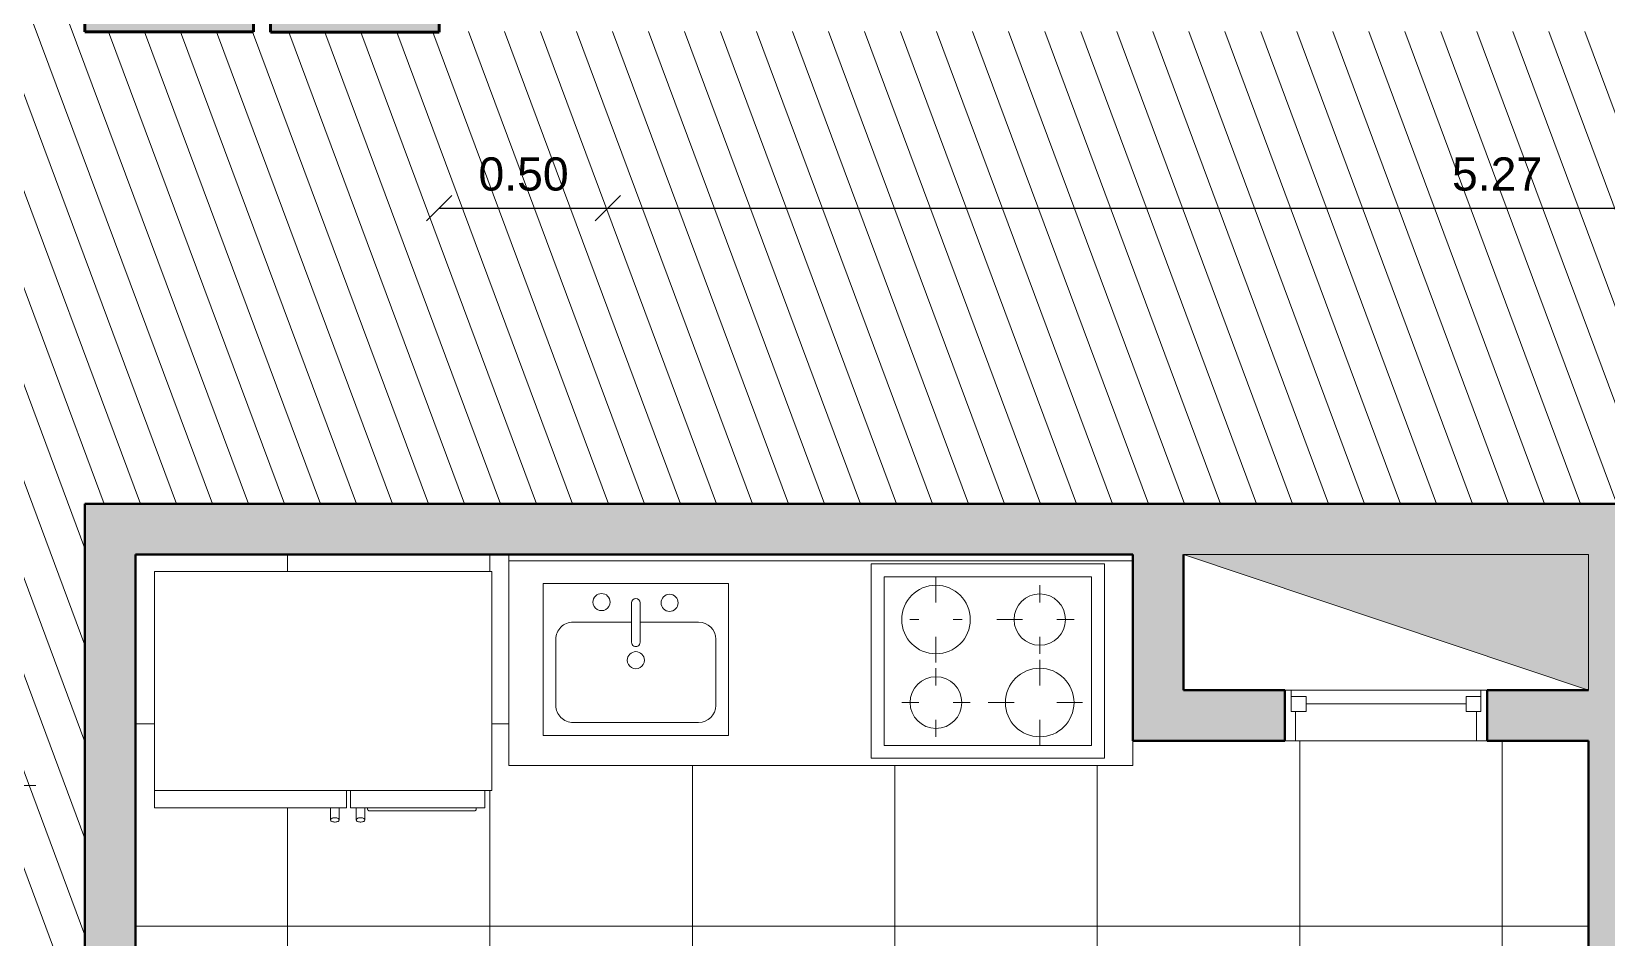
# Model space of a CAD drawing. Header units: metres. Extents: x 11 to 152, y 1 to 34.
# Drawn here: x 34.467 to 39.137, y 21.932 to 24.62 of the extents above; entities that cross this region are included whole.
import ezdxf

# ---------------------------------------------------------------- set-up
doc = ezdxf.new("R2010")
doc.units = ezdxf.units.M
for name, color, linetype, lineweight in [('A-ANNO-DIMS', 211, 'Continuous', 9), ('A-DETL-GENF-1', 7, 'Continuous', 9), ('A-DETL-THIN', 151, 'Continuous', 9), ('A-FLOR-PATT', 8, 'Continuous', 9), ('A-GLAZ', 151, 'Continuous', 9), ('A-GLAZ-1', 151, 'Continuous', 18), ('A-WALL', 113, 'Continuous', 9), ('A-WALL-1', 113, 'Continuous', 50), ('A-WALL-PATT-1', 111, 'Continuous', 9), ('G-ANNO-SYMB', 111, 'Continuous', 9), ('I-FURN', 30, 'Continuous', 9), ('P-SANR-FIXT', 6, 'Continuous', 9), ('Q-CASE', 31, 'Continuous', 9), ('Q-SPCQ', 91, 'Continuous', 9), ('S-COLS', 52, 'Continuous', 9), ('S-COLS-1', 52, 'Continuous', 100)]:
    doc.layers.add(name, color=color, linetype=linetype, lineweight=lineweight)
doc.styles.add('Arial_1', font='Arial.ttf', dxfattribs={"height": 0.098353})
doc.dimstyles.new('Cota_1_25', dxfattribs={"dimscale": 0.3048, "dimtxt": 0.1, "dimasz": 0.246063, "dimexe": 0, "dimexo": 0.0625, "dimgap": 0.164042, "dimtad": 1, "dimrnd": 0.01, "dimzin": 0, "dimdsep": 46, "dimtxsty": 'Arial_1', "dimblk1": 'OBLIQUE', "dimblk2": 'OBLIQUE', "dimsah": 1, "dimcen": 0.09, "dimazin": 0, "dimtfac": 1, "dimtdec": 4, "dimtix": 1, "dimtmove": 0, "dimatfit": 3, "dimfxl": 0, "dimfxlon": 1, "dimtvp": 1, "dimtolj": 1, "dimtzin": 0, "dimarcsym": 2})

# ---------------------------------------------------------------- blocks, each defined once
blk = doc.blocks.new('M_Concrete-Square-Column - 500 x 500mm-1435712-1 Piso')
at = {"layer": 'S-COLS'}
blk.add_hatch(color=256, dxfattribs=at).paths.add_polyline_path([(-0.25, 0.25), (-0.25, -0.25), (0.25, -0.25), (0.25, 0.25)], flags=0)
at = {"layer": 'S-COLS-1'}
for p, q in [((-0.25, 0.25), (0.25, 0.25)), ((-0.25, -0.25), (-0.25, 0.25)), ((0.25, 0.25), (0.25, -0.25)), ((0.25, -0.25), (-0.25, -0.25))]:
    blk.add_line(p, q, dxfattribs=at)
blk = doc.blocks.new('M_Fixed - 60x60-1425648-1 Piso')
at = {"layer": 'A-GLAZ-1'}
for p, q in [((-0.3, 0.088), (-0.281, 0.088)), ((-0.281, 0.088), (-0.281, 0.025)), ((-0.281, 0.069), (-0.237, 0.069)), ((-0.237, 0.069), (-0.237, 0.025)), ((-0.237, 0.047), (0.237, 0.047)), ((0.237, 0.069), (0.237, 0.025)), ((0.281, 0.069), (0.237, 0.069)), ((0.281, 0.088), (0.281, 0.025)), ((0.2989, 0.088), (0.281, 0.088)), ((-0.281, 0.025), (-0.237, 0.025)), ((-0.268, 0.025), (-0.268, -0.062)), ((0.237, 0.025), (0.281, 0.025)), ((0.268, 0.025), (0.268, -0.062)), ((-0.3, -0.062), (-0.268, -0.062)), ((0.3, -0.062), (0.268, -0.062))]:
    blk.add_line(p, q, dxfattribs=at)
blk = doc.blocks.new('M_Counter Top w Sink Hole1 - 600mm Depth 2-1568871-1 Piso')
at = {"layer": 'Q-CASE'}
for p, q in [((-1.2005, 0.625), (0.6495, 0.625)), ((-1.2005, 0.5517), (-1.2005, 0.625)), ((0.6495, 0.625), (0.6495, 0)), ((-1.2005, 0.019), (0.6495, 0.019))]:
    blk.add_line(p, q, dxfattribs=at)
blk = doc.blocks.new('somk cocina - 450 x 49-1236596-1 Piso')
at = {"layer": 'P-SANR-FIXT'}
for p, q in [((-0.2593, 0.2227), (0.2907, 0.2227)), ((-0.2593, -0.2273), (-0.2593, 0.2227)), ((0.2907, 0.2227), (0.2907, -0.2273)), ((-0.1704, 0.1846), (0.2018, 0.1846)), ((-0.2212, -0.0622), (-0.2212, 0.1338)), ((0.2526, 0.1338), (0.2526, -0.0622)), ((0.003, -0.1702), (0.003, -0.0531)), ((0.0284, -0.1702), (0.0284, -0.0531)), ((0.003, -0.113), (-0.1704, -0.113)), ((0.2018, -0.113), (0.0284, -0.113)), ((0.2907, -0.2273), (-0.2593, -0.2273))]:
    blk.add_line(p, q, dxfattribs=at)
for centre, radius, start, end in [((-0.1704, 0.1338), 0.0508, 90, 180), ((0.2018, 0.1338), 0.0508, 360, 90), ((0.0157, 0), 0.0254, 360, 180), ((0.0157, 0), 0.0254, 180, 0), ((0.0157, -0.0531), 0.0127, 360, 180), ((-0.1704, -0.0622), 0.0508, 180, 270), ((0.2018, -0.0622), 0.0508, 270, 0), ((-0.0843, -0.1702), 0.0254, 0, 180), ((-0.0843, -0.1702), 0.0254, 180, 0), ((0.0157, -0.1702), 0.0127, 180, 0), ((0.1173, -0.1723), 0.0254, 360, 180), ((0.1173, -0.1723), 0.0254, 180, 0)]:
    blk.add_arc(centre, radius, start, end, dxfattribs=at)
blk = doc.blocks.new('Res-Appliance_Refrig-Dbl-Door - 36_ Wide-1421042-1 Piso')
at = {"layer": 'Q-SPCQ'}
for p, q in [((-0.4827, 0.0003), (-0.0848, 0.0003)), ((-0.4827, 0.0003), (-0.4827, -0.0505)), ((-0.4572, 0.0003), (-0.4572, 0.0036)), ((-0.1409, 0.0095), (-0.4513, 0.0095)), ((-0.135, 0.0036), (-0.135, 0.0003)), ((-0.127, 0.0315), (-0.127, 0.0362)), ((-0.127, 0.0362), (-0.127, 0.0315)), ((-0.1268, 0.035), (-0.127, 0.0362)), ((-0.127, 0.0003), (-0.127, 0.0176)), ((-0.127, 0.0176), (-0.127, 0.0003)), ((-0.1016, 0.0362), (-0.1018, 0.035)), ((-0.1016, 0.0362), (-0.1016, 0.0315)), ((-0.1016, 0.0315), (-0.1016, 0.0362)), ((-0.1016, 0.0176), (-0.1016, 0.0003)), ((-0.1016, 0.0003), (-0.1016, 0.0176)), ((-0.0848, 0.0003), (-0.0848, -0.0505)), ((-0.073, 0.0003), (0.4968, 0.0003)), ((-0.073, 0.0003), (-0.073, -0.0505)), ((-0.0508, 0.0315), (-0.0508, 0.0362)), ((-0.0508, 0.0362), (-0.0508, 0.0315)), ((-0.0506, 0.035), (-0.0508, 0.0362)), ((-0.0508, 0.0003), (-0.0508, 0.0176)), ((-0.0508, 0.0176), (-0.0508, 0.0003)), ((-0.0254, 0.0362), (-0.0256, 0.035)), ((-0.0254, 0.0362), (-0.0254, 0.0315)), ((-0.0254, 0.0315), (-0.0254, 0.0362)), ((-0.0254, 0.0176), (-0.0254, 0.0003)), ((-0.0254, 0.0003), (-0.0254, 0.0176)), ((0.4968, -0.0505), (0.4968, 0.0003)), ((0.4968, -0.0505), (-0.5032, -0.0505)), ((-0.5032, -0.0505), (-0.5032, -0.7)), ((0.4968, -0.7), (0.4968, -0.0505)), ((-0.5032, -0.7), (0.4968, -0.7))]:
    blk.add_line(p, q, dxfattribs=at)
at = {"layer": 'Q-SPCQ', "flags": 128}
for points in [[(-0.1016, 0.0362), (-0.1018, 0.0373), (-0.1025, 0.0385), (-0.1035, 0.0395), (-0.1049, 0.0405), (-0.1066, 0.0412), (-0.1086, 0.0419), (-0.1108, 0.0423), (-0.1131, 0.0425), (-0.1155, 0.0425), (-0.1178, 0.0423), (-0.12, 0.0419), (-0.122, 0.0412), (-0.1237, 0.0405), (-0.1251, 0.0395), (-0.1261, 0.0385), (-0.1268, 0.0373), (-0.127, 0.0362)], [(-0.127, 0.0362), (-0.1268, 0.0373), (-0.1261, 0.0385), (-0.1251, 0.0395)], [(-0.127, 0.0362), (-0.127, 0.0314), (-0.127, 0.0176), (-0.127, 0.0003)], [(-0.127, 0.0362), (-0.1268, 0.035), (-0.1261, 0.0339), (-0.1251, 0.0328), (-0.1237, 0.0319), (-0.122, 0.0311), (-0.12, 0.0305), (-0.1178, 0.0301), (-0.1155, 0.0299), (-0.1131, 0.0299), (-0.1108, 0.0301), (-0.1086, 0.0305), (-0.1066, 0.0311), (-0.1049, 0.0319), (-0.1035, 0.0328), (-0.1025, 0.0339), (-0.1018, 0.035), (-0.1016, 0.0362)], [(-0.127, 0.0003), (-0.127, 0.0176), (-0.127, 0.0314), (-0.127, 0.0362)], [(-0.1108, 0.0423), (-0.1086, 0.0419), (-0.1066, 0.0412), (-0.1049, 0.0405)], [(-0.1035, 0.0395), (-0.1025, 0.0385), (-0.1018, 0.0373), (-0.1016, 0.0362)], [(-0.1016, 0.0003), (-0.1016, 0.0176), (-0.1016, 0.0314), (-0.1016, 0.0362)], [(-0.1016, 0.0362), (-0.1016, 0.0314), (-0.1016, 0.0176), (-0.1016, 0.0003)], [(-0.0254, 0.0362), (-0.0256, 0.0373), (-0.0263, 0.0385), (-0.0273, 0.0395), (-0.0287, 0.0405), (-0.0304, 0.0412), (-0.0324, 0.0419), (-0.0346, 0.0423), (-0.0369, 0.0425), (-0.0393, 0.0425), (-0.0416, 0.0423), (-0.0438, 0.0419), (-0.0458, 0.0412), (-0.0475, 0.0405), (-0.0489, 0.0395), (-0.0499, 0.0385), (-0.0506, 0.0373), (-0.0508, 0.0362)], [(-0.0508, 0.0362), (-0.0506, 0.0373), (-0.0499, 0.0385), (-0.0489, 0.0395)], [(-0.0508, 0.0362), (-0.0508, 0.0314), (-0.0508, 0.0176), (-0.0508, 0.0003)], [(-0.0508, 0.0362), (-0.0506, 0.035), (-0.0499, 0.0339), (-0.0489, 0.0328), (-0.0475, 0.0319), (-0.0458, 0.0311), (-0.0438, 0.0305), (-0.0416, 0.0301), (-0.0393, 0.0299), (-0.0369, 0.0299), (-0.0346, 0.0301), (-0.0324, 0.0305), (-0.0304, 0.0311), (-0.0287, 0.0319), (-0.0273, 0.0328), (-0.0263, 0.0339), (-0.0256, 0.035), (-0.0254, 0.0362)], [(-0.0508, 0.0003), (-0.0508, 0.0176), (-0.0508, 0.0314), (-0.0508, 0.0362)], [(-0.0346, 0.0423), (-0.0324, 0.0419), (-0.0304, 0.0412), (-0.0287, 0.0405)], [(-0.0273, 0.0395), (-0.0263, 0.0385), (-0.0256, 0.0373), (-0.0254, 0.0362)], [(-0.0254, 0.0003), (-0.0254, 0.0176), (-0.0254, 0.0314), (-0.0254, 0.0362)], [(-0.0254, 0.0362), (-0.0254, 0.0314), (-0.0254, 0.0176), (-0.0254, 0.0003)]]:
    blk.add_lwpolyline(points, dxfattribs=at)
at = {"layer": 'Q-SPCQ'}
for points, knots in [([(-0.4572, 0.0036), (-0.4572, 0.0041), (-0.4571, 0.0049), (-0.4568, 0.0059), (-0.4564, 0.0066), (-0.4561, 0.0071), (-0.4557, 0.0075), (-0.4554, 0.0079), (-0.4549, 0.0083), (-0.4544, 0.0087), (-0.4539, 0.0089), (-0.4534, 0.0091), (-0.4526, 0.0094), (-0.4518, 0.0095), (-0.4513, 0.0095)], [0, 0, 0, 0, 0.166667, 0.25, 0.333333, 0.416667, 0.458333, 0.5, 0.583333, 0.666667, 0.708333, 0.75, 0.833333, 1, 1, 1, 1]), ([(-0.1409, 0.0095), (-0.1404, 0.0095), (-0.1396, 0.0094), (-0.1386, 0.0091), (-0.1381, 0.0088), (-0.1376, 0.0085), (-0.1372, 0.0082), (-0.1368, 0.0079), (-0.1365, 0.0075), (-0.1361, 0.0071), (-0.1358, 0.0066), (-0.1354, 0.0059), (-0.1351, 0.0049), (-0.135, 0.0041), (-0.135, 0.0036)], [-1, -1, -1, -1, -0.833333, -0.75, -0.666667, -0.625, -0.583333, -0.5, -0.458333, -0.416667, -0.333333, -0.25, -0.166667, 0, 0, 0, 0])]:
    blk.add_open_spline(points, degree=3, knots=knots, dxfattribs=at)
blk = doc.blocks.new('estufa Top-4 Unit 2 - 915 x 500mm-1236595-1 Piso')
at = {"layer": 'Q-SPCQ'}
for p, q in [((0.3456, 0.2881), (-0.3456, 0.2881)), ((-0.3456, 0.2881), (-0.3456, -0.2881)), ((0.3456, -0.2881), (0.3456, 0.2881)), ((0.3075, 0.25), (-0.3075, 0.25)), ((-0.3075, 0.25), (-0.3075, -0.25)), ((-0.15375, 0.1738), (-0.15375, 0.25)), ((0.3075, -0.25), (0.3075, 0.25)), ((0.15375, 0.1738), (0.15375, 0.2246)), ((-0.20455, 0.123), (-0.2313, 0.123)), ((-0.10295, 0.123), (-0.0762, 0.123)), ((0.10295, 0.123), (0.02675, 0.123)), ((0.20455, 0.123), (0.25535, 0.123)), ((-0.15375, 0.0722), (-0.15375, -0.00415)), ((0.15375, 0.0722), (0.15375, 0.0214)), ((0.15375, -0.0722), (0.15375, 0.004)), ((-0.15375, -0.0722), (-0.15375, -0.0214)), ((-0.20455, -0.123), (-0.25535, -0.123)), ((-0.10295, -0.123), (-0.05215, -0.123)), ((0.07755, -0.123), (0.00135, -0.123)), ((0.20455, -0.123), (0.28075, -0.123)), ((-0.15375, -0.1738), (-0.15375, -0.2246)), ((0.15375, -0.1738), (0.15375, -0.25)), ((-0.3075, -0.25), (0.3075, -0.25)), ((-0.3456, -0.2881), (0.3456, -0.2881))]:
    blk.add_line(p, q, dxfattribs=at)
for centre, radius, start, end in [((-0.15375, 0.123), 0.1016, 360, 180), ((0.15375, 0.123), 0.0762, 90, 270), ((0.15375, 0.123), 0.0762, 360, 180), ((0.15375, 0.123), 0.0762, 270, 90), ((-0.15375, 0.123), 0.1016, 180, 360), ((0.15375, 0.123), 0.0762, 180, 360), ((-0.15375, -0.123), 0.07659, 0, 180), ((-0.15375, -0.123), 0.07659, 360, 180), ((0.15375, -0.123), 0.1016, 360, 180), ((0.15375, -0.123), 0.1016, 360, 180), ((-0.15375, -0.123), 0.07659, 180, 0), ((-0.15375, -0.123), 0.07659, 180, 360), ((0.15375, -0.123), 0.1016, 180, 0), ((0.15375, -0.123), 0.1016, 180, 360)]:
    blk.add_arc(centre, radius, start, end, dxfattribs=at)
blk = doc.blocks.new('mesa20 - mesa001-1819776-1 Piso')
at = {"layer": 'I-FURN'}
h = blk.add_hatch(dxfattribs=at)
h.set_pattern_fill('FP_33', color=256, style=0, pattern_type=2)
h.set_pattern_definition([(313.895, (-9.712, 7.87), (0.05404587, 0.05200042), [])])
h.paths.add_polyline_path([(-2.1197, 23.2014), (-2.1193, 23.2018), (-2.1033, 24.0357), (-2.6393, 24.5927), (-3.0644, 24.1833), (-2.2722, 23.3599)], flags=0)
for p, q in [((-2.6393, 24.5927), (-3.0646, 24.1835)), ((-2.1033, 24.0357), (-2.6393, 24.5927)), ((-3.0646, 24.1835), (-2.1197, 23.2014)), ((-2.1193, 23.2018), (-2.1033, 24.0357))]:
    blk.add_line(p, q, dxfattribs=at)
blk = doc.blocks.new('_Oblique')
at = {"color": 0, "linetype": 'ByBlock', "lineweight": -2}
blk.add_line((-0.5, -0.5), (0.5, 0.5), dxfattribs=at)
blk = doc.blocks.new('DIMBLOCK31-1 Piso')
at = {"layer": 'A-ANNO-DIMS', "color": 0, "lineweight": -2, "transparency": 16777216}
blk.add_line((35.6751, 24.0969), (36.1751, 24.0969), dxfattribs=at)
at = {"layer": 'Defpoints', "color": 0, "transparency": 16777216}
for p in [(35.6751, 24.0969), (36.1751, 24.0969), (36.1751, 24.0969)]:
    blk.add_point(p, dxfattribs=at)
at = {"layer": 'A-ANNO-DIMS', "color": 0, "lineweight": -2, "transparency": 16777216, "xscale": 0.075, "yscale": 0.075, "zscale": 0.075, "rotation": 180}
blk.add_blockref('_Oblique', (35.6751, 24.0969), dxfattribs=at)
at = {"layer": 'A-ANNO-DIMS', "color": 0, "lineweight": -2, "transparency": 16777216, "xscale": 0.075, "yscale": 0.075, "zscale": 0.075}
blk.add_blockref('_Oblique', (36.1751, 24.0969), dxfattribs=at)
at = {"layer": 'A-ANNO-DIMS', "color": 0, "transparency": 16777216, "insert": (35.9251, 24.1971), "char_height": 0.09835, "attachment_point": 5, "style": 'Arial_1'}
blk.add_mtext('\\A1;0.50', dxfattribs=at)
blk = doc.blocks.new('DIMBLOCK32-1 Piso')
at = {"layer": 'A-ANNO-DIMS', "color": 0, "lineweight": -2, "transparency": 16777216}
blk.add_line((36.1751, 24.0969), (41.4451, 24.0969), dxfattribs=at)
at = {"layer": 'Defpoints', "color": 0, "transparency": 16777216}
for p in [(36.1751, 24.0969), (41.4451, 24.0969), (41.4451, 24.0969)]:
    blk.add_point(p, dxfattribs=at)
at = {"layer": 'A-ANNO-DIMS', "color": 0, "lineweight": -2, "transparency": 16777216, "xscale": 0.075, "yscale": 0.075, "zscale": 0.075, "rotation": 180}
blk.add_blockref('_Oblique', (36.1751, 24.0969), dxfattribs=at)
at = {"layer": 'A-ANNO-DIMS', "color": 0, "lineweight": -2, "transparency": 16777216, "xscale": 0.075, "yscale": 0.075, "zscale": 0.075}
blk.add_blockref('_Oblique', (41.4451, 24.0969), dxfattribs=at)
at = {"layer": 'A-ANNO-DIMS', "color": 0, "transparency": 16777216, "insert": (38.8101, 24.1971), "char_height": 0.09835, "attachment_point": 5, "style": 'Arial_1'}
blk.add_mtext('\\A1;5.27', dxfattribs=at)

msp = doc.modelspace()

# ---------------------------------------------------------------- hatches: boundary and pattern name
at = {"layer": 'A-DETL-GENF-1'}
msp.add_hatch(color=256, dxfattribs=at).paths.add_polyline_path([(39.081, 22.6687), (39.081, 23.07), (37.8809, 23.07), (38.2541, 22.9452)], flags=0)
at = {"layer": 'A-FLOR-PATT'}
h = msp.add_hatch(dxfattribs=at)
h.set_pattern_fill('FP_25', color=256, style=0, pattern_type=2)
h.set_pattern_definition([(110.423, (23.491, 7.711), (-0.0937142, -0.03489483), [])])
h.paths.add_polyline_path([(22.1124, 14.6339), (27.5622, 20.2979), (33.1557, 14.9156), (34.6251, 15.4682), (34.6251, 23.22), (44.0702, 23.22), (44.0702, 24.62), (35.6751, 24.62), (35.6751, 24.6181), (35.1751, 24.6181), (35.1751, 25.1181), (35.125, 25.1181), (35.125, 24.6195), (34.625, 24.6195), (34.625, 24.9681), (32.0517, 24.9681), (32.0517, 25.0626), (31.9294, 25.0168), (30.6445, 28.4473), (29.8313, 28.0712), (29.7826, 27.8738), (29.6772, 28.1017), (29.63, 28.0836), (29.6007, 27.9646), (28.7874, 27.5884), (28.7874, 27.5898), (28.7841, 27.5869), (28.7876, 27.5882), (29.8838, 24.6442), (29.8795, 24.6426), (29.9022, 24.6426), (29.949, 24.6311), (29.9917, 24.6087), (30.0278, 24.5767), (30.0552, 24.537), (30.0723, 24.4919), (30.0781, 24.4441), (30.0723, 24.3962), (30.0552, 24.3511), (30.0278, 24.3115), (29.9917, 24.2795), (29.949, 24.2571), (29.9022, 24.2455), (29.854, 24.2455), (29.8072, 24.2571), (29.7645, 24.2795), (29.7284, 24.3115), (29.701, 24.3511), (29.6953, 24.3629), (27.9068, 23.697), (27.9621, 23.5493), (27.8216, 23.4967), (27.8774, 23.3477), (26.2021, 21.6066), (26.5623, 21.2599), (26.2157, 20.8996), (25.8554, 21.2463), (25.8207, 21.2103), (26.181, 20.8636), (25.8343, 20.5033), (25.7475, 20.5869), (21.0255, 15.6798), (22.1123, 14.634)], flags=0)
h.paths.add_polyline_path([(29.683, 24.4036), (29.6801, 24.427), (29.6809, 24.4106)], flags=0)
h.paths.add_polyline_path([(29.679, 24.4521), (29.6809, 24.4708), (29.6787, 24.4604)], flags=0)
h.paths.add_polyline_path([(29.687, 24.5001), (29.6953, 24.5223), (29.6889, 24.5092)], flags=0)
h.paths.add_polyline_path([(29.7063, 24.5448), (29.7205, 24.5653), (29.7108, 24.554)], flags=0)
h.paths.add_polyline_path([(29.7359, 24.5834), (29.7471, 24.5933), (29.7431, 24.5919)], flags=0)
h.paths.add_polyline_path([(26.7139, 26.8818), (26.6461, 27.0599), (26.6541, 27.0338), (26.7128, 26.8848)], flags=0)
h.paths.add_polyline_path([(26.6198, 27.1456), (26.5985, 27.2239), (26.6061, 27.19)], flags=0)
h.paths.add_polyline_path([(26.5806, 27.304), (26.5653, 27.3845), (26.5704, 27.3494), (26.5762, 27.3237)], flags=0)
h.paths.add_polyline_path([(26.5537, 27.4648), (26.5447, 27.5467), (26.547, 27.5111), (26.5534, 27.4671)], flags=0)
h.paths.add_polyline_path([(28.647, 27.5358), (28.6511, 27.5373), (28.6355, 27.5373)], flags=0)
h.paths.add_polyline_path([(28.6209, 27.5393), (28.5888, 27.5472), (28.6049, 27.5414)], flags=0)
h.paths.add_polyline_path([(28.5773, 27.5513), (28.5442, 27.5687), (28.5649, 27.5558)], flags=0)
h.paths.add_polyline_path([(28.5374, 27.5729), (28.5032, 27.6033), (28.4749, 27.6454), (28.4586, 27.6887), (28.453, 27.7366), (28.459, 27.7844), (28.4763, 27.8295), (28.5039, 27.8691), (28.5429, 27.9024), (28.5832, 27.9232), (28.5817, 27.9228), (28.5383, 27.9), (28.5031, 27.8691), (28.4748, 27.8277), (28.4579, 27.7818), (28.4522, 27.7364), (28.4591, 27.6852), (28.4768, 27.6403), (28.4984, 27.6079), (28.5289, 27.5783)], flags=0)
h.paths.add_polyline_path([(28.8103, 27.6144), (28.8154, 27.6202), (28.8154, 27.6218)], flags=0)
h.paths.add_polyline_path([(26.5393, 27.6271), (26.5366, 27.7101), (26.5362, 27.6741), (26.5389, 27.6333)], flags=0)
h.paths.add_polyline_path([(28.8339, 27.6533), (28.8361, 27.6571), (28.8353, 27.6568)], flags=0)
h.paths.add_polyline_path([(28.8481, 27.6963), (28.8485, 27.6976), (28.8485, 27.6996)], flags=0)
h.paths.add_polyline_path([(26.5375, 27.79), (26.5408, 27.8697), (26.538, 27.8375), (26.5376, 27.8001)], flags=0)
h.paths.add_polyline_path([(26.5481, 27.9524), (26.5584, 28.0365), (26.5523, 28.0002), (26.5494, 27.9665)], flags=0)
h.paths.add_polyline_path([(26.5712, 28.1135), (26.5882, 28.1975), (26.5792, 28.1614), (26.5743, 28.1316)], flags=0)
h.paths.add_polyline_path([(26.6066, 28.2722), (26.6303, 28.3558), (26.6185, 28.32), (26.6103, 28.2872)], flags=0)
h.paths.add_polyline_path([(26.6541, 28.4276), (26.6846, 28.5105), (26.6698, 28.4751), (26.6559, 28.4331)], flags=0)
h.paths.add_polyline_path([(30.6356, 28.4711), (30.6103, 28.5387), (30.578, 28.6092), (30.6103, 28.5318)], flags=0)
h.paths.add_polyline_path([(26.7133, 28.5789), (26.7508, 28.6605), (26.7308, 28.6206), (26.7247, 28.6061)], flags=0)
h.paths.add_polyline_path([(30.7438, 28.607), (30.7387, 28.6205), (30.7379, 28.6201)], flags=0)
h.paths.add_polyline_path([(30.5678, 28.6316), (30.5424, 28.6872), (30.5048, 28.755), (30.5424, 28.6814)], flags=0)
h.paths.add_polyline_path([(26.7839, 28.7252), (26.824, 28.7979), (26.8028, 28.7619)], flags=0)
h.paths.add_polyline_path([(30.6731, 28.7598), (30.6663, 28.7744), (30.6654, 28.7739)], flags=0)
h.paths.add_polyline_path([(30.4927, 28.7768), (30.4631, 28.8301), (30.4205, 28.8946), (30.4851, 28.7891)], flags=0)
h.paths.add_polyline_path([(26.8655, 28.8655), (26.9169, 28.9431), (26.8914, 28.9076)], flags=0)
h.paths.add_polyline_path([(30.5913, 28.907), (30.5825, 28.9224), (30.5816, 28.9219)], flags=0)
h.paths.add_polyline_path([(30.4066, 28.9158), (30.3731, 28.9665), (30.3258, 29.0273), (30.3731, 28.962)], flags=0)
h.paths.add_polyline_path([(26.7254, 28.9257), (26.7698, 28.9932), (26.736, 28.9438)], flags=0)
h.paths.add_polyline_path([(26.9576, 28.9991), (27.0159, 29.074), (26.9891, 29.0425)], flags=0)
h.paths.add_polyline_path([(30.4987, 29.0476), (30.4851, 29.0673), (30.487, 29.0631), (30.4984, 29.048)], flags=0)
h.paths.add_polyline_path([(30.3099, 29.0478), (30.2729, 29.0955), (30.2213, 29.1522), (30.3001, 29.0594)], flags=0)
h.paths.add_polyline_path([(26.8193, 29.0654), (26.8687, 29.1296), (26.8321, 29.0841)], flags=0)
h.paths.add_polyline_path([(27.0596, 29.1252), (27.1248, 29.1968), (27.0951, 29.1669), (27.0658, 29.1325)], flags=0)
h.paths.add_polyline_path([(30.2033, 29.172), (30.163, 29.2163), (30.1312, 29.2447), (30.1811, 29.1944)], flags=0)
h.paths.add_polyline_path([(30.3959, 29.181), (30.3731, 29.2084), (30.382, 29.1969)], flags=0)
h.paths.add_polyline_path([(26.9234, 29.1978), (26.9702, 29.2506), (26.9335, 29.2105)], flags=0)
h.paths.add_polyline_path([(27.1709, 29.2431), (27.2347, 29.3037), (27.2103, 29.2827), (27.1784, 29.2506)], flags=0)
h.paths.add_polyline_path([(30.0873, 29.2876), (30.0441, 29.3284), (30.009, 29.3553), (30.0539, 29.3165)], flags=0)
h.paths.add_polyline_path([(30.2835, 29.3065), (30.2684, 29.3231), (30.2258, 29.3632), (30.2729, 29.317)], flags=0)
h.paths.add_polyline_path([(27.037, 29.3222), (27.0954, 29.3786), (27.0546, 29.341)], flags=0)
h.paths.add_polyline_path([(27.291, 29.3521), (27.3696, 29.4153), (27.3341, 29.3893)], flags=0)
h.paths.add_polyline_path([(29.9628, 29.394), (29.9169, 29.431), (29.8732, 29.46), (29.9191, 29.4262)], flags=0)
h.paths.add_polyline_path([(30.1622, 29.4232), (30.1446, 29.4397), (30.1003, 29.4756), (30.1435, 29.439)], flags=0)
h.paths.add_polyline_path([(27.1595, 29.4377), (27.222, 29.4898), (27.1796, 29.4563)], flags=0)
h.paths.add_polyline_path([(27.419, 29.4516), (27.5039, 29.5098), (27.4658, 29.486)], flags=0)
h.paths.add_polyline_path([(29.8303, 29.4904), (29.7774, 29.5261), (29.7286, 29.5539), (29.7822, 29.5204)], flags=0)
h.paths.add_polyline_path([(30.0325, 29.5306), (30.0125, 29.5468), (29.9729, 29.5739), (30.0113, 29.546)], flags=0)
h.paths.add_polyline_path([(27.5542, 29.541), (27.6452, 29.5935), (27.6045, 29.5723)], flags=0)
h.paths.add_polyline_path([(27.2902, 29.5438), (27.3564, 29.5912), (27.313, 29.5618)], flags=0)
h.paths.add_polyline_path([(29.6906, 29.5763), (29.6296, 29.6105), (29.5759, 29.6362), (29.6407, 29.6024)], flags=0)
h.paths.add_polyline_path([(27.6958, 29.6198), (27.7926, 29.666), (27.7495, 29.6477), (27.7105, 29.6274)], flags=0)
h.paths.add_polyline_path([(29.8952, 29.628), (29.8727, 29.6436), (29.8414, 29.6614), (29.8714, 29.6428)], flags=0)
h.paths.add_polyline_path([(27.4284, 29.6399), (27.4981, 29.6824), (27.4538, 29.6571)], flags=0)
h.paths.add_polyline_path([(29.5447, 29.6512), (29.4934, 29.6758), (29.4255, 29.7021), (29.4934, 29.6731)], flags=0)
h.paths.add_polyline_path([(27.843, 29.6874), (27.9452, 29.7269), (27.8998, 29.7116), (27.8458, 29.6886)], flags=0)
h.paths.add_polyline_path([(29.3934, 29.7145), (29.3411, 29.7348), (29.2722, 29.7556), (29.3753, 29.7207)], flags=0)
h.paths.add_polyline_path([(29.751, 29.715), (29.726, 29.7297), (29.7028, 29.7402), (29.7246, 29.7288)], flags=0)
h.paths.add_polyline_path([(27.5735, 29.7255), (27.6461, 29.7628), (27.5983, 29.7397)], flags=0)
h.paths.add_polyline_path([(27.995, 29.7437), (28.102, 29.7757), (28.0493, 29.7619), (28.0038, 29.7466)], flags=0)
h.paths.add_polyline_path([(29.2376, 29.766), (29.1846, 29.782), (29.1153, 29.7971), (29.1846, 29.7795)], flags=0)
h.paths.add_polyline_path([(28.1509, 29.7881), (28.2507, 29.8103), (28.2131, 29.8038), (28.1652, 29.7917)], flags=0)
h.paths.add_polyline_path([(29.6007, 29.7911), (29.5733, 29.8045), (29.558, 29.8096), (29.5718, 29.8036)], flags=0)
h.paths.add_polyline_path([(27.7244, 29.8001), (27.7996, 29.832), (27.755, 29.8147)], flags=0)
h.paths.add_polyline_path([(29.0783, 29.8052), (29.025, 29.8169), (28.9558, 29.8265), (29.0725, 29.8063)], flags=0)
h.paths.add_polyline_path([(28.3097, 29.8204), (28.4247, 29.8363), (28.3741, 29.8315), (28.3293, 29.8238)], flags=0)
h.paths.add_polyline_path([(28.9163, 29.832), (28.8632, 29.8394), (28.8285, 29.8404), (28.8899, 29.8345)], flags=0)
h.paths.add_polyline_path([(28.4705, 29.8406), (28.5885, 29.8476), (28.5368, 29.8468), (28.4762, 29.8411)], flags=0)
h.paths.add_polyline_path([(28.7527, 29.8462), (28.7001, 29.8494), (28.6618, 29.8478), (28.7197, 29.8468)], flags=0)
h.paths.add_polyline_path([(29.4453, 29.8558), (29.4154, 29.8677), (29.3753, 29.8802), (29.4138, 29.8667)], flags=0)
h.paths.add_polyline_path([(27.8805, 29.8633), (27.9579, 29.8895), (27.8998, 29.8708)], flags=0)
h.paths.add_polyline_path([(29.2854, 29.9087), (29.253, 29.9189), (29.2066, 29.9299), (29.253, 29.9174)], flags=0)
h.paths.add_polyline_path([(28.0409, 29.9147), (28.12, 29.9352), (28.0763, 29.9255), (28.0547, 29.9189)], flags=0)
h.paths.add_polyline_path([(29.1221, 29.9497), (29.0877, 29.9578), (29.0419, 29.965), (29.0947, 29.9549)], flags=0)
h.paths.add_polyline_path([(28.2046, 29.9541), (28.2556, 29.9644), (28.2422, 29.9625), (28.2131, 29.956)], flags=0)
h.paths.add_polyline_path([(28.9562, 29.9784), (28.9197, 29.9841), (28.875, 29.9877), (28.9337, 29.981)], flags=0)
h.paths.add_polyline_path([(28.3708, 29.9812), (28.4446, 29.9893), (28.4105, 29.987), (28.3741, 29.9817)], flags=0)
h.paths.add_polyline_path([(28.7886, 29.9947), (28.7502, 29.9978), (28.7069, 29.9981), (28.7711, 29.9954)], flags=0)
h.paths.add_polyline_path([(28.5385, 29.9959), (28.606, 29.9986), (28.5802, 29.9988)], flags=0)
h = msp.add_hatch(dxfattribs=at)
h.set_pattern_fill('FP_3', color=256, style=0, pattern_type=2)
h.set_pattern_definition([(90, (17.825, 11.168), (-0.6, 4e-17), []), (180, (17.825, 11.168), (-7e-17, -0.6), [])])
h.paths.add_polyline_path([(37.1443, 18.6182), (37.7309, 18.6182), (37.7309, 21.6183), (38.2309, 21.6182), (38.2309, 21.0182), (39.081, 21.0182), (39.081, 22.5183), (37.7309, 22.5183), (37.7309, 22.445), (35.881, 22.445), (35.881, 23.07), (34.7751, 23.07), (34.7751, 21.3181), (35.6752, 21.3181), (35.6752, 20.2181), (34.7754, 20.2181), (34.7751, 20.1283), (34.7254, 20.1283), (34.7254, 20.1133), (34.6904, 20.1133), (34.6904, 20.1283), (34.6254, 20.1283), (34.6254, 19.2083), (34.6904, 19.2083), (34.6904, 19.2233), (34.7254, 19.2233), (34.7254, 19.2083), (34.7754, 19.2083), (34.7751, 18.6182), (36.0344, 18.6182)], flags=0)
h.paths.add_polyline_path([(37.1113, 19.9453), (37.1113, 19.9453), (37.1113, 19.9338)], flags=0)
h.paths.add_polyline_path([(37.502, 19.9338), (37.502, 19.9453), (37.479, 19.9453), (37.474, 19.9653), (37.4561, 19.9338), (37.1343, 19.9338), (37.1163, 19.9653), (37.1113, 19.9453), (37.0884, 19.9453), (37.0884, 20.0258), (37.0654, 20.0487), (37.0654, 20.3183), (36.5752, 20.3183), (36.5752, 20.923), (37.0654, 20.923), (37.0654, 21.1972), (37.0884, 21.2202), (37.0884, 21.3006), (37.1113, 21.3006), (37.1163, 21.2807), (37.1343, 21.3121), (37.4561, 21.3121), (37.474, 21.2806), (37.479, 21.3006), (37.502, 21.3006), (37.502, 21.2202), (37.525, 21.1972), (37.525, 20.923), (37.7309, 20.923), (37.7309, 20.3184), (37.525, 20.3183), (37.525, 20.0487), (37.502, 20.0258), (37.502, 19.9453)], flags=0)
h.paths.add_polyline_path([(37.0884, 19.9338), (37.0884, 19.9338), (37.0884, 19.9338)], flags=0)
h.paths.add_polyline_path([(38.809, 21.0691), (38.3199, 21.0691), (38.3199, 21.7775), (39.0057, 21.7775), (39.0057, 21.0691), (38.9791, 21.0691)], flags=0)
h.paths.add_polyline_path([(35.4409, 22.2775), (35.4386, 22.2777), (35.4355, 22.2807), (35.432, 22.2799), (35.4315, 22.2815), (35.4313, 22.2829), (35.4302, 22.2815), (35.4294, 22.2965), (35.4294, 22.3197), (35.4126, 22.3197), (35.4126, 22.3705), (35.4008, 22.3705), (35.4008, 22.3197), (35.3784, 22.3197), (35.3777, 22.2815), (35.3764, 22.2815), (35.3759, 22.2799), (35.3715, 22.2781), (35.3634, 22.2776), (35.3624, 22.2777), (35.3593, 22.2807), (35.3558, 22.2799), (35.3553, 22.2815), (35.3551, 22.2829), (35.354, 22.2815), (35.3532, 22.2965), (35.3532, 22.3197), (34.831, 22.3197), (34.831, 23.02), (35.831, 23.02), (35.831, 22.3705), (35.8105, 22.3705), (35.8105, 22.3197), (35.785, 22.3197), (35.7842, 22.3134), (35.782, 22.3112), (35.7791, 22.3104), (35.4657, 22.3112), (35.4636, 22.3134), (35.4628, 22.3163), (35.4628, 22.3197), (35.4546, 22.3197), (35.4539, 22.2815), (35.4526, 22.2815), (35.4521, 22.2799), (35.4477, 22.2781), (35.4421, 22.2775)], flags=0)
at = {"layer": 'A-WALL-PATT-1'}
for points in [[(34.6251, 21.3181), (34.7751, 21.3181), (34.7751, 23.22), (34.6251, 23.22), (34.6251, 22.5062)], [(37.8809, 22.5183), (37.8809, 23.07), (37.7309, 23.07), (37.7309, 22.5183)], [(39.156, 18.7682), (39.231, 18.7682), (39.231, 23.07), (39.081, 23.07), (39.081, 18.7682)]]:
    msp.add_hatch(color=256, dxfattribs=at).paths.add_polyline_path(points, flags=0)
h = msp.add_hatch(color=256, dxfattribs=at)
h.paths.add_polyline_path([(44.7449, 23.07), (44.7449, 23.22), (44.7202, 23.22), (44.7202, 23.07)], flags=0)
h.paths.add_polyline_path([(44.2202, 23.07), (44.2202, 23.22), (42.125, 23.22), (42.125, 23.07), (43.8034, 23.07)], flags=0)
h.paths.add_polyline_path([(40.975, 23.07), (41.125, 23.07), (41.125, 23.22), (34.7751, 23.22), (34.7751, 23.07), (40.4738, 23.07)], flags=0)
h = msp.add_hatch(color=256, dxfattribs=at)
h.paths.add_polyline_path([(39.081, 22.5183), (39.081, 22.6683), (38.781, 22.6683), (38.781, 22.5183)], flags=0)
h.paths.add_polyline_path([(37.8809, 22.5183), (38.181, 22.5183), (38.181, 22.6683), (37.8809, 22.6683)], flags=0)

# ---------------------------------------------------------------- linework, layer by layer
at = {"layer": 'A-DETL-THIN'}
for p, q in [((39.081, 23.07), (37.8809, 23.07)), ((37.8809, 23.07), (39.081, 22.6687)), ((39.081, 22.6687), (39.081, 23.07))]:
    msp.add_line(p, q, dxfattribs=at)
at = {"layer": 'A-WALL'}
for p, q in [((38.181, 22.6683), (38.781, 22.6683)), ((38.781, 22.5183), (38.181, 22.5183))]:
    msp.add_line(p, q, dxfattribs=at)
at = {"layer": 'A-WALL-1'}
for p, q in [((34.6251, 23.22), (34.6251, 21.3181)), ((41.125, 23.22), (34.6251, 23.22)), ((34.7751, 21.3181), (34.7751, 23.07)), ((34.7751, 23.07), (37.7309, 23.07)), ((37.7309, 23.07), (37.7309, 22.5183)), ((37.8809, 22.6683), (37.8809, 23.07)), ((38.181, 22.6683), (37.8809, 22.6683)), ((38.181, 22.5183), (38.181, 22.6683)), ((39.081, 22.6683), (38.781, 22.6683)), ((38.781, 22.6683), (38.781, 22.5183)), ((37.7309, 22.5183), (38.181, 22.5183)), ((38.781, 22.5183), (39.081, 22.5183)), ((39.081, 22.5183), (39.081, 21.0182))]:
    msp.add_line(p, q, dxfattribs=at)
at = {"layer": 'G-ANNO-SYMB'}
msp.add_line((34.4794, 22.3855), (33.8084, 22.3855), dxfattribs=at)

# ---------------------------------------------------------------- block references
at = {"layer": 'A-GLAZ'}
msp.add_blockref('M_Fixed - 60x60-1425648-1 Piso', (38.481, 22.5803), dxfattribs=at)
at = {"layer": 'I-FURN', "rotation": 46.10202458389994}
msp.add_blockref('mesa20 - mesa001-1819776-1 Piso', (56.2261, 10.21), dxfattribs=at)
at = {"layer": 'P-SANR-FIXT', "rotation": 180}
msp.add_blockref('somk cocina - 450 x 49-1236596-1 Piso', (36.2735, 22.7569), dxfattribs=at)
at = {"layer": 'Q-CASE', "rotation": 180}
msp.add_blockref('M_Counter Top w Sink Hole1 - 600mm Depth 2-1568871-1 Piso', (36.5305, 23.07), dxfattribs=at)
at = {"layer": 'Q-SPCQ'}
msp.add_blockref('estufa Top-4 Unit 2 - 915 x 500mm-1236595-1 Piso', (37.301, 22.7545), dxfattribs=at)
at = {"layer": 'Q-SPCQ', "rotation": 180}
msp.add_blockref('Res-Appliance_Refrig-Dbl-Door - 36_ Wide-1421042-1 Piso', (35.3278, 22.32), dxfattribs=at)
at = {"layer": 'S-COLS', "rotation": 180}
for p in [(34.875, 24.8695), (35.4251, 24.8681)]:
    msp.add_blockref('M_Concrete-Square-Column - 500 x 500mm-1435712-1 Piso', p, dxfattribs=at)

# ---------------------------------------------------------------- dimensions: what is measured, and where the dimension line sits
at = {"layer": 'A-ANNO-DIMS'}
for base, p1, p2, override, picture, middle in [((36.1751, 24.0969), (35.6751, 24.0969), (36.1751, 24.0969), {"dimpost": '<>', "dimfxl": 0.5}, 'DIMBLOCK31-1 Piso', (35.9251, 24.1971)), ((41.4451, 24.0969), (36.1751, 24.0969), (41.4451, 24.0969), {"dimpost": '<>', "dimfxl": 5.269956}, 'DIMBLOCK32-1 Piso', (38.8101, 24.1971))]:
    dim = msp.add_linear_dim(base=base, p1=p1, p2=p2, dimstyle='Cota_1_25', override=override, dxfattribs=at)
    dim.commit()
    dim.dimension.update_dxf_attribs({"geometry": picture, "text_midpoint": middle})

doc.saveas('drawing.dxf')
